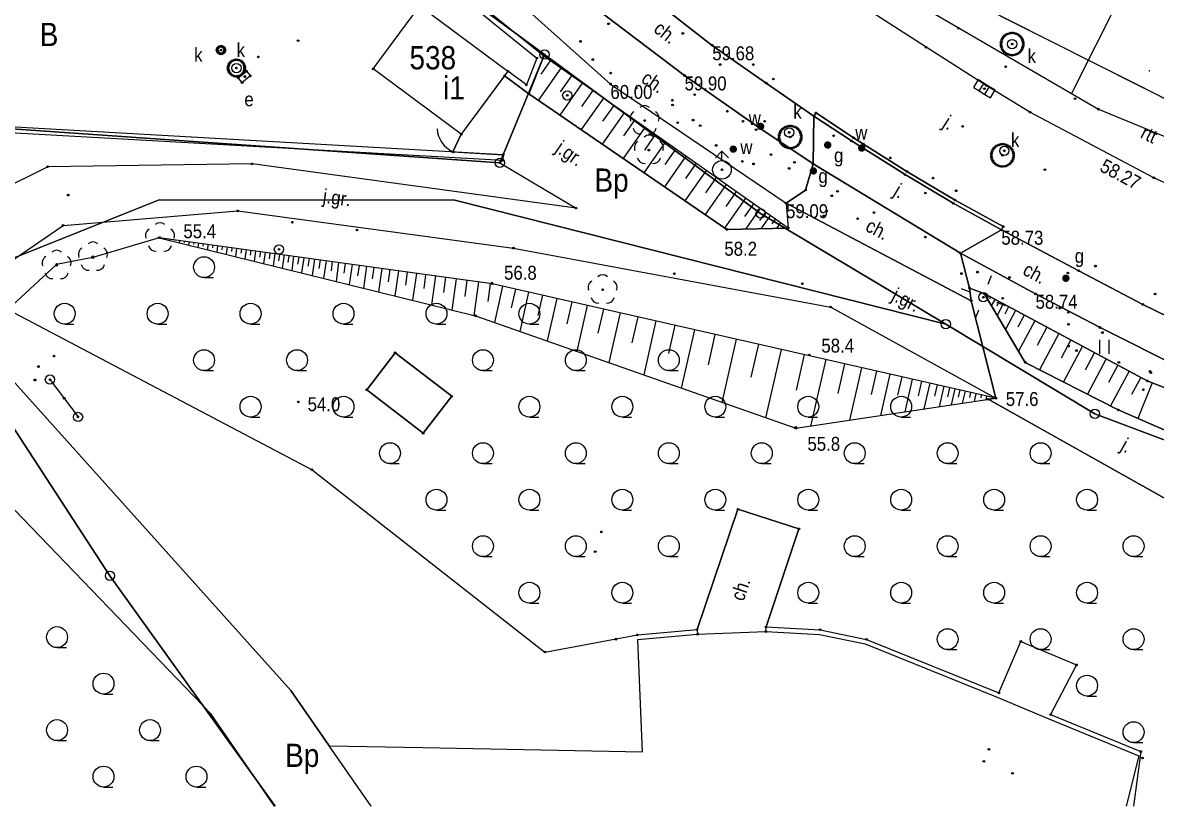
# Model space of a CAD drawing. Extents: x 6545332 to 6545538, y 5876272 to 5876530.
# Drawn here: x 6545413.5 to 6545474.5, y 5876271.6 to 5876313.8 of the extents above; entities that cross this region are included whole.
import ezdxf
from ezdxf.enums import TextEntityAlignment as Align

# ---------------------------------------------------------------- set-up
doc = ezdxf.new("R2010")
doc.units = 0
doc.header["$MEASUREMENT"] = 0
doc.layers.add('1', color=8, linetype='CONTINUOUS')
doc.styles.get("Standard").update_dxf_attribs({"font": 'txt', "width": 0.75})

msp = doc.modelspace()

# ---------------------------------------------------------------- hatches: boundary and pattern name
at = {"layer": '1', "linetype": 'Continuous'}
h = msp.add_hatch(color=256, dxfattribs=at)
edge = h.paths.add_edge_path()
edge.add_arc((6545450.59, 5876312.55), 0.045, 0, 360)
h = msp.add_hatch(color=256, dxfattribs=at)
edge = h.paths.add_edge_path()
edge.add_arc((6545450.59, 5876312.55), 0.045, 0, 360)
h = msp.add_hatch(color=256, dxfattribs=at)
edge = h.paths.add_edge_path()
edge.add_arc((6545449.1, 5876310.93), 0.045, 0, 360)
h = msp.add_hatch(color=256, dxfattribs=at)
edge = h.paths.add_edge_path()
edge.add_arc((6545449.1, 5876310.93), 0.045, 0, 360)
h = msp.add_hatch(color=256, dxfattribs=at)
edge = h.paths.add_edge_path()
edge.add_arc((6545474.1, 5876311.18), 0.045, 0, 360)
h = msp.add_hatch(color=256, dxfattribs=at)
edge = h.paths.add_edge_path()
edge.add_arc((6545445.11, 5876310.47), 0.045, 0, 360)
h = msp.add_hatch(color=256, dxfattribs=at)
edge = h.paths.add_edge_path()
edge.add_arc((6545445.11, 5876310.47), 0.045, 0, 360)
h = msp.add_hatch(color=256, dxfattribs=at)
edge = h.paths.add_edge_path()
edge.add_arc((6545446.95, 5876308.51), 0.05, 0, 360)
h = msp.add_hatch(color=256, dxfattribs=at)
edge = h.paths.add_edge_path()
edge.add_arc((6545453.19, 5876308.19), 0.2, 323.985, 683.985)
h = msp.add_hatch(color=256, dxfattribs=at)
edge = h.paths.add_edge_path()
edge.add_arc((6545451.72, 5876306.97), 0.2, 323.922, 683.922)
h = msp.add_hatch(color=256, dxfattribs=at)
edge = h.paths.add_edge_path()
edge.add_arc((6545456.8, 5876307.19), 0.2, 327.147, 687.147)
h = msp.add_hatch(color=256, dxfattribs=at)
edge = h.paths.add_edge_path()
edge.add_arc((6545458.63, 5876307.03), 0.2, 330.167, 690.167)
h = msp.add_hatch(color=256, dxfattribs=at)
edge = h.paths.add_edge_path()
edge.add_arc((6545447.18, 5876306.92), 0.05, 0, 360)
h = msp.add_hatch(color=256, dxfattribs=at)
edge = h.paths.add_edge_path()
edge.add_arc((6545456.03, 5876305.8), 0.2, 325.961, 685.961)
h = msp.add_hatch(color=256, dxfattribs=at)
edge = h.paths.add_edge_path()
edge.add_arc((6545474.34, 5876305.43), 0.045, 0, 360)
h = msp.add_hatch(color=256, dxfattribs=at)
edge = h.paths.add_edge_path()
edge.add_arc((6545454.56, 5876304.06), 0.045, 0, 360)
h = msp.add_hatch(color=256, dxfattribs=at)
edge = h.paths.add_edge_path()
edge.add_arc((6545454.56, 5876304.06), 0.045, 0, 360)
h = msp.add_hatch(color=256, dxfattribs=at)
edge = h.paths.add_edge_path()
edge.add_arc((6545420.83, 5876302.21), 0.045, 0, 360)
h = msp.add_hatch(color=256, dxfattribs=at)
edge = h.paths.add_edge_path()
edge.add_arc((6545420.88, 5876302.21), 0.05, 0, 360)
h = msp.add_hatch(color=256, dxfattribs=at)
edge = h.paths.add_edge_path()
edge.add_arc((6545451.37, 5876302.65), 0.045, 0, 360)
h = msp.add_hatch(color=256, dxfattribs=at)
edge = h.paths.add_edge_path()
edge.add_arc((6545466.14, 5876302.63), 0.045, 0, 360)
h = msp.add_hatch(color=256, dxfattribs=at)
edge = h.paths.add_edge_path()
edge.add_arc((6545466.14, 5876302.63), 0.045, 0, 360)
h = msp.add_hatch(color=256, dxfattribs=at)
edge = h.paths.add_edge_path()
edge.add_arc((6545417.27, 5876301.18), 0.05, 0, 360)
h = msp.add_hatch(color=256, dxfattribs=at)
edge = h.paths.add_edge_path()
edge.add_arc((6545415.32, 5876300.73), 0.05, 0, 360)
h = msp.add_hatch(color=256, dxfattribs=at)
edge = h.paths.add_edge_path()
edge.add_arc((6545438.74, 5876299.77), 0.045, 0, 360)
h = msp.add_hatch(color=256, dxfattribs=at)
edge = h.paths.add_edge_path()
edge.add_arc((6545469.61, 5876300.03), 0.2, 334.326, 694.326)
h = msp.add_hatch(color=256, dxfattribs=at)
edge = h.paths.add_edge_path()
edge.add_arc((6545444.69, 5876299.41), 0.05, 0, 360)
h = msp.add_hatch(color=256, dxfattribs=at)
edge = h.paths.add_edge_path()
edge.add_arc((6545467.98, 5876299.19), 0.045, 0, 360)
h = msp.add_hatch(color=256, dxfattribs=at)
edge = h.paths.add_edge_path()
edge.add_arc((6545467.98, 5876299.19), 0.045, 0, 360)
h = msp.add_hatch(color=256, dxfattribs=at)
edge = h.paths.add_edge_path()
edge.add_arc((6545455.81, 5876295.9), 0.045, 0, 360)
h = msp.add_hatch(color=256, dxfattribs=at)
edge = h.paths.add_edge_path()
edge.add_arc((6545465.84, 5876293.58), 0.045, 0, 360)
h = msp.add_hatch(color=256, dxfattribs=at)
edge = h.paths.add_edge_path()
edge.add_arc((6545428.32, 5876293.38), 0.045, 0, 360)
h = msp.add_hatch(color=256, dxfattribs=at)
edge = h.paths.add_edge_path()
edge.add_arc((6545455.08, 5876292.01), 0.045, 0, 360)

# ---------------------------------------------------------------- linework, layer by layer
at = {"layer": '1'}
for p, q in [((6545442.1, 5876326.25), (6545487.04, 5876303.58)), ((6545487.04, 5876303.58), (6545442.1, 5876326.25)), ((6545442.1, 5876326.25), (6545487.04, 5876303.58)), ((6545429.7, 5876321.13), (6545441.16, 5876311.87)), ((6545441.52, 5876311.97), (6545429.92, 5876321.34)), ((6545441.57, 5876312.06), (6545431.37, 5876319.56)), ((6545431.37, 5876319.56), (6545441.57, 5876312.06)), ((6545441.57, 5876312.06), (6545431.37, 5876319.56)), ((6545450.59, 5876312.55), (6545441.36, 5876319.74)), ((6545441.36, 5876319.74), (6545450.59, 5876312.55)), ((6545450.59, 5876312.55), (6545441.36, 5876319.74)), ((6545474.4, 5876318.87), (6545469.91, 5876309.96)), ((6545436.09, 5876318.53), (6545445.11, 5876310.47)), ((6545462.09, 5876312.45), (6545457, 5876315.74)), ((6545462.09, 5876312.45), (6545457, 5876315.74)), ((6545459.85, 5876315.83), (6545471.36, 5876309.12)), ((6545432.35, 5876311.28), (6545434.86, 5876314.67)), ((6545434.86, 5876314.67), (6545439.6, 5876311.16)), ((6545449.1, 5876310.93), (6545444, 5876314.78)), ((6545444, 5876314.78), (6545449.1, 5876310.93)), ((6545453.49, 5876310.52), (6545450.59, 5876312.55)), ((6545450.59, 5876312.55), (6545453.49, 5876310.52)), ((6545453.49, 5876310.52), (6545450.59, 5876312.55)), ((6545441.57, 5876312.06), (6545439.16, 5876306.24)), ((6545439.16, 5876306.24), (6545441.57, 5876312.06)), ((6545441.57, 5876312.06), (6545439.16, 5876306.24)), ((6545440.72, 5876309.94), (6545441.52, 5876311.97)), ((6545441.52, 5876311.97), (6545440.72, 5876309.94)), ((6545454.67, 5876302.73), (6545441.52, 5876311.97)), ((6545453.19, 5876303.51), (6545441.57, 5876312.06)), ((6545441.57, 5876312.06), (6545453.19, 5876303.51)), ((6545453.19, 5876303.51), (6545441.57, 5876312.06)), ((6545465.33, 5876310.39), (6545462.09, 5876312.45)), ((6545465.33, 5876310.39), (6545462.09, 5876312.45)), ((6545441.16, 5876311.87), (6545440.59, 5876310.42)), ((6545442.45, 5876311.32), (6545441.23, 5876309.59)), ((6545441.87, 5876311.72), (6545441.36, 5876311)), ((6545425.09, 5876310.8), (6545425.53, 5876311.16)), ((6545425.3, 5876310.55), (6545425.09, 5876310.8)), ((6545425.74, 5876310.91), (6545425.3, 5876310.55)), ((6545425.53, 5876311.16), (6545425.74, 5876310.91)), ((6545437.09, 5876307.77), (6545432.35, 5876311.28)), ((6545439.6, 5876311.16), (6545437.09, 5876307.77)), ((6545439.42, 5876310.92), (6545437.09, 5876307.77)), ((6545439.6, 5876311.16), (6545439.42, 5876310.92)), ((6545439.42, 5876310.92), (6545440.72, 5876309.94)), ((6545440.72, 5876309.94), (6545439.42, 5876310.92)), ((6545440.59, 5876310.42), (6545439.6, 5876311.16)), ((6545443.02, 5876310.92), (6545442.41, 5876310.06)), ((6545453.09, 5876308.13), (6545449.1, 5876310.93)), ((6545449.1, 5876310.93), (6545453.09, 5876308.13)), ((6545443.59, 5876310.52), (6545442.39, 5876308.8)), ((6545444.16, 5876310.12), (6545443.56, 5876309.26)), ((6545445.11, 5876310.47), (6545454.56, 5876304.06)), ((6545456.06, 5876308.75), (6545453.49, 5876310.52)), ((6545453.49, 5876310.52), (6545456.06, 5876308.75)), ((6545456.06, 5876308.75), (6545453.49, 5876310.52)), ((6545467.68, 5876308.96), (6545465.33, 5876310.39)), ((6545467.68, 5876308.96), (6545465.33, 5876310.39)), ((6545451.37, 5876302.65), (6545440.72, 5876309.94)), ((6545440.72, 5876309.94), (6545451.37, 5876302.65)), ((6545444.73, 5876309.72), (6545443.53, 5876308.02)), ((6545445.85, 5876308.93), (6545444.67, 5876307.24)), ((6545445.29, 5876309.32), (6545444.69, 5876308.47)), ((6545456.17, 5876308.92), (6545456.06, 5876308.75)), ((6545456.06, 5876308.75), (6545456.17, 5876308.92)), ((6545458.19, 5876307.58), (6545456.17, 5876308.92)), ((6545456.17, 5876308.92), (6545458.19, 5876307.58)), ((6545474.34, 5876305.43), (6545467.68, 5876308.96)), ((6545474.34, 5876305.43), (6545467.68, 5876308.96)), ((6545471.36, 5876309.12), (6545485.76, 5876303.21)), ((6545439.16, 5876306.24), (6545402.34, 5876308.79)), ((6545402.34, 5876308.79), (6545439.16, 5876306.24)), ((6545402.34, 5876308.79), (6545439.16, 5876306.24)), ((6545402.55, 5876308.45), (6545439.32, 5876306.37)), ((6545439.34, 5876306.67), (6545402.57, 5876308.75)), ((6545446.41, 5876308.53), (6545445.82, 5876307.69)), ((6545456.06, 5876308.75), (6545456.02, 5876306.18)), ((6545456.02, 5876306.18), (6545456.06, 5876308.75)), ((6545458.08, 5876307.41), (6545456.06, 5876308.75)), ((6545458.08, 5876307.41), (6545456.06, 5876308.75)), ((6545456.06, 5876308.75), (6545458.08, 5876307.41)), ((6545437.09, 5876307.77), (6545436.64, 5876306.82)), ((6545436.64, 5876306.82), (6545437.09, 5876307.77)), ((6545446.97, 5876308.14), (6545445.79, 5876306.47)), ((6545447.52, 5876307.75), (6545446.94, 5876306.92)), ((6545456.02, 5876306.18), (6545453.09, 5876308.13)), ((6545453.09, 5876308.13), (6545456.02, 5876306.18)), ((6545448.08, 5876307.36), (6545446.91, 5876305.7)), ((6545460.96, 5876305.6), (6545458.08, 5876307.41)), ((6545460.96, 5876305.6), (6545458.08, 5876307.41)), ((6545458.08, 5876307.41), (6545460.96, 5876305.6)), ((6545461.06, 5876305.77), (6545458.19, 5876307.58)), ((6545458.19, 5876307.58), (6545461.06, 5876305.77)), ((6545436.64, 5876306.82), (6545439.34, 5876306.67)), ((6545439.34, 5876306.67), (6545439.32, 5876306.37)), ((6545439.32, 5876306.37), (6545439.34, 5876306.67)), ((6545449.17, 5876306.59), (6545448.02, 5876304.95)), ((6545448.63, 5876306.98), (6545448.04, 5876306.15)), ((6545414.84, 5876306.02), (6545407.04, 5876302.13)), ((6545425.83, 5876306.18), (6545414.84, 5876306.02)), ((6545443.26, 5876303.8), (6545425.83, 5876306.18)), ((6545439.32, 5876306.37), (6545439.16, 5876306.24)), ((6545439.16, 5876306.24), (6545443.26, 5876303.8)), ((6545450.26, 5876305.83), (6545449.12, 5876304.19)), ((6545449.72, 5876306.21), (6545449.14, 5876305.39)), ((6545455.61, 5876304.77), (6545456.02, 5876306.18)), ((6545456.02, 5876306.18), (6545455.61, 5876304.77)), ((6545456.02, 5876306.18), (6545463.94, 5876301.38)), ((6545463.94, 5876301.38), (6545456.02, 5876306.18)), ((6545450.8, 5876305.45), (6545450.23, 5876304.63)), ((6545463.55, 5876304.06), (6545460.96, 5876305.6)), ((6545463.55, 5876304.06), (6545460.96, 5876305.6)), ((6545460.96, 5876305.6), (6545463.55, 5876304.06)), ((6545463.65, 5876304.23), (6545461.06, 5876305.77)), ((6545461.06, 5876305.77), (6545463.65, 5876304.23)), ((6545479.13, 5876303.22), (6545474.34, 5876305.43)), ((6545479.13, 5876303.22), (6545474.34, 5876305.43)), ((6545451.34, 5876305.07), (6545450.2, 5876303.45)), ((6545451.87, 5876304.7), (6545451.31, 5876303.89)), ((6545454.56, 5876304.06), (6545455.61, 5876304.77)), ((6545455.61, 5876304.77), (6545454.56, 5876304.06)), ((6545420.84, 5876304.25), (6545408.62, 5876299.36)), ((6545408.62, 5876299.36), (6545420.84, 5876304.25)), ((6545420.84, 5876304.25), (6545408.62, 5876299.36)), ((6545436.74, 5876304.22), (6545420.84, 5876304.25)), ((6545420.84, 5876304.25), (6545436.74, 5876304.22)), ((6545436.74, 5876304.22), (6545420.84, 5876304.25)), ((6545463.15, 5876297.56), (6545436.74, 5876304.22)), ((6545436.74, 5876304.22), (6545463.15, 5876297.56)), ((6545463.15, 5876297.56), (6545436.74, 5876304.22)), ((6545452.38, 5876304.34), (6545451.25, 5876302.73)), ((6545452.81, 5876304.03), (6545452.33, 5876303.35)), ((6545464.52, 5876298.82), (6545454.56, 5876304.06)), ((6545454.56, 5876304.06), (6545454.67, 5876302.73)), ((6545454.56, 5876304.06), (6545464.52, 5876298.82)), ((6545466.14, 5876302.63), (6545463.55, 5876304.06)), ((6545466.14, 5876302.63), (6545463.55, 5876304.06)), ((6545463.55, 5876304.06), (6545466.14, 5876302.63)), ((6545466.24, 5876302.81), (6545463.65, 5876304.23)), ((6545463.65, 5876304.23), (6545466.24, 5876302.81)), ((6545415.67, 5876302.87), (6545425.07, 5876303.65)), ((6545425.07, 5876303.65), (6545439.9, 5876301.65)), ((6545453.16, 5876303.79), (6545452.38, 5876302.67)), ((6545453.45, 5876303.59), (6545453.13, 5876303.14)), ((6545463.15, 5876297.56), (6545453.19, 5876303.51)), ((6545453.19, 5876303.51), (6545463.15, 5876297.56)), ((6545463.15, 5876297.56), (6545453.19, 5876303.51)), ((6545453.7, 5876303.41), (6545453.2, 5876302.69)), ((6545409.37, 5876298.57), (6545415.67, 5876302.87)), ((6545453.98, 5876303.21), (6545453.8, 5876302.96)), ((6545454.26, 5876303.02), (6545454.05, 5876302.71)), ((6545466.14, 5876302.63), (6545466.24, 5876302.81)), ((6545466.24, 5876302.81), (6545466.14, 5876302.63)), ((6545420.83, 5876302.21), (6545417.27, 5876301.14)), ((6545438.74, 5876299.73), (6545420.83, 5876302.21)), ((6545420.83, 5876302.21), (6545437.85, 5876298.01)), ((6545438.74, 5876299.73), (6545420.83, 5876302.21)), ((6545420.91, 5876302.2), (6545420.91, 5876302.19)), ((6545421.16, 5876302.16), (6545421.16, 5876302.15)), ((6545454.67, 5876302.73), (6545451.37, 5876302.65)), ((6545451.37, 5876302.65), (6545454.67, 5876302.73)), ((6545466.14, 5876302.63), (6545463.94, 5876301.38)), ((6545463.94, 5876301.38), (6545466.14, 5876302.63)), ((6545470.3, 5876300.43), (6545466.14, 5876302.63)), ((6545470.3, 5876300.43), (6545466.14, 5876302.63)), ((6545466.14, 5876302.63), (6545470.3, 5876300.43)), ((6545421.42, 5876302.13), (6545421.41, 5876302.07)), ((6545421.67, 5876302.09), (6545421.67, 5876302.05)), ((6545421.93, 5876302.06), (6545421.91, 5876301.94)), ((6545422.19, 5876302.02), (6545422.18, 5876301.95)), ((6545422.44, 5876301.99), (6545422.42, 5876301.82)), ((6545422.7, 5876301.95), (6545422.68, 5876301.85)), ((6545422.95, 5876301.92), (6545422.92, 5876301.69)), ((6545423.21, 5876301.88), (6545423.19, 5876301.76)), ((6545423.46, 5876301.85), (6545423.43, 5876301.57)), ((6545423.72, 5876301.81), (6545423.7, 5876301.66)), ((6545423.98, 5876301.77), (6545423.93, 5876301.44)), ((6545424.23, 5876301.74), (6545424.21, 5876301.56)), ((6545424.49, 5876301.7), (6545424.44, 5876301.32)), ((6545424.74, 5876301.67), (6545424.72, 5876301.46)), ((6545425, 5876301.63), (6545424.94, 5876301.2)), ((6545425.26, 5876301.6), (6545425.22, 5876301.37)), ((6545425.51, 5876301.56), (6545425.44, 5876301.07)), ((6545425.77, 5876301.53), (6545425.73, 5876301.27)), ((6545439.9, 5876301.65), (6545456.96, 5876298.48)), ((6545417.27, 5876301.14), (6545415.32, 5876300.77)), ((6545426.02, 5876301.49), (6545425.95, 5876300.95)), ((6545426.28, 5876301.46), (6545426.24, 5876301.17)), ((6545426.54, 5876301.42), (6545426.45, 5876300.82)), ((6545426.79, 5876301.38), (6545426.75, 5876301.07)), ((6545427.05, 5876301.35), (6545426.96, 5876300.7)), ((6545427.3, 5876301.31), (6545427.26, 5876300.97)), ((6545427.56, 5876301.28), (6545427.46, 5876300.57)), ((6545427.81, 5876301.24), (6545427.76, 5876300.88)), ((6545428.07, 5876301.21), (6545427.97, 5876300.45)), ((6545428.34, 5876301.17), (6545428.28, 5876300.78)), ((6545428.61, 5876301.13), (6545428.5, 5876300.32)), ((6545428.9, 5876301.09), (6545428.84, 5876300.67)), ((6545429.19, 5876301.05), (6545429.07, 5876300.18)), ((6545429.5, 5876301.01), (6545429.43, 5876300.56)), ((6545429.82, 5876300.97), (6545429.68, 5876300.02)), ((6545430.14, 5876300.92), (6545430.08, 5876300.43)), ((6545463.94, 5876301.38), (6545467.98, 5876299.19)), ((6545467.98, 5876299.19), (6545463.94, 5876301.38)), ((6545463.94, 5876301.38), (6545464.43, 5876299.5)), ((6545464.43, 5876299.5), (6545463.94, 5876301.38)), ((6545415.32, 5876300.77), (6545412.69, 5876298.35)), ((6545430.49, 5876300.87), (6545430.35, 5876299.86)), ((6545430.84, 5876300.82), (6545430.77, 5876300.3)), ((6545431.21, 5876300.77), (6545431.06, 5876299.69)), ((6545431.59, 5876300.72), (6545431.51, 5876300.16)), ((6545431.98, 5876300.67), (6545431.82, 5876299.5)), ((6545432.39, 5876300.61), (6545432.3, 5876300)), ((6545432.81, 5876300.55), (6545432.64, 5876299.3)), ((6545433.25, 5876300.49), (6545433.16, 5876299.84)), ((6545433.71, 5876300.43), (6545433.52, 5876299.08)), ((6545434.18, 5876300.36), (6545434.08, 5876299.66)), ((6545473.75, 5876298.62), (6545470.3, 5876300.43)), ((6545473.75, 5876298.62), (6545470.3, 5876300.43)), ((6545470.3, 5876300.43), (6545473.75, 5876298.62)), ((6545434.67, 5876300.29), (6545434.47, 5876298.85)), ((6545435.17, 5876300.22), (6545435.07, 5876299.47)), ((6545435.7, 5876300.15), (6545435.48, 5876298.59)), ((6545436.24, 5876300.08), (6545436.13, 5876299.27)), ((6545436.81, 5876300), (6545436.58, 5876298.32)), ((6545437.39, 5876299.92), (6545437.27, 5876299.05)), ((6545438.01, 5876299.83), (6545437.76, 5876298.03)), ((6545438.65, 5876299.74), (6545438.52, 5876298.78)), ((6545465.84, 5876293.58), (6545438.74, 5876299.73)), ((6545465.84, 5876293.58), (6545438.74, 5876299.73)), ((6545427.91, 5876277.87), (6545408.62, 5876299.36)), ((6545408.62, 5876299.36), (6545427.91, 5876277.87)), ((6545408.62, 5876299.36), (6545427.91, 5876277.87)), ((6545439.31, 5876299.6), (6545438.87, 5876297.65)), ((6545440, 5876299.44), (6545439.77, 5876298.43)), ((6545440.71, 5876299.28), (6545440.23, 5876297.17)), ((6545441.45, 5876299.11), (6545441.2, 5876298.02)), ((6545464.43, 5876299.5), (6545465.21, 5876299.2)), ((6545464.52, 5876298.82), (6545464.43, 5876299.5)), ((6545465.21, 5876299.2), (6545464.43, 5876299.5)), ((6545464.43, 5876299.5), (6545464.52, 5876298.82)), ((6545465.21, 5876299.2), (6545473.99, 5876294.51)), ((6545473.99, 5876294.51), (6545465.21, 5876299.2)), ((6545465.21, 5876299.2), (6545467.43, 5876295.5)), ((6545467.43, 5876295.5), (6545465.21, 5876299.2)), ((6545465.33, 5876299.13), (6545465.29, 5876299.06)), ((6545467.98, 5876299.19), (6545471.45, 5876297.38)), ((6545471.45, 5876297.38), (6545467.98, 5876299.19)), ((6545442.22, 5876298.94), (6545441.71, 5876296.66)), ((6545443.03, 5876298.76), (6545442.76, 5876297.57)), ((6545443.86, 5876298.57), (6545443.3, 5876296.1)), ((6545456.96, 5876298.48), (6545465.84, 5876293.58)), ((6545465.84, 5876293.58), (6545464.52, 5876298.82)), ((6545464.52, 5876298.82), (6545465.84, 5876293.58)), ((6545465.56, 5876299.01), (6545465.5, 5876298.91)), ((6545465.79, 5876298.89), (6545465.6, 5876298.55)), ((6545466.01, 5876298.77), (6545465.89, 5876298.53)), ((6545466.24, 5876298.65), (6545465.91, 5876298.03)), ((6545466.53, 5876298.49), (6545466.32, 5876298.1)), ((6545477.29, 5876296.87), (6545473.75, 5876298.62)), ((6545477.29, 5876296.87), (6545473.75, 5876298.62)), ((6545473.75, 5876298.62), (6545477.29, 5876296.87)), ((6545412.69, 5876298.35), (6545429.06, 5876289.73)), ((6545437.85, 5876298.01), (6545455.08, 5876291.96)), ((6545444.73, 5876298.37), (6545444.44, 5876297.08)), ((6545445.63, 5876298.17), (6545445.03, 5876295.49)), ((6545446.58, 5876297.95), (6545446.26, 5876296.56)), ((6545466.9, 5876298.3), (6545466.36, 5876297.28)), ((6545467.37, 5876298.05), (6545467.02, 5876297.4)), ((6545447.55, 5876297.73), (6545446.9, 5876294.83)), ((6545448.57, 5876297.5), (6545448.23, 5876295.99)), ((6545449.63, 5876297.26), (6545448.92, 5876294.12)), ((6545471.17, 5876292.74), (6545463.15, 5876297.56)), ((6545463.15, 5876297.56), (6545471.17, 5876292.74)), ((6545471.17, 5876292.74), (6545463.15, 5876297.56)), ((6545471.17, 5876292.74), (6545463.15, 5876297.56)), ((6545467.94, 5876297.74), (6545467.06, 5876296.11)), ((6545468.59, 5876297.4), (6545468.07, 5876296.42)), ((6545471.45, 5876297.38), (6545476.47, 5876294.85)), ((6545476.47, 5876294.85), (6545471.45, 5876297.38)), ((6545450.73, 5876297.01), (6545450.36, 5876295.38)), ((6545451.88, 5876296.75), (6545451.11, 5876293.35)), ((6545469.23, 5876297.05), (6545468.2, 5876295.11)), ((6545469.88, 5876296.71), (6545469.36, 5876295.74)), ((6545453.07, 5876296.48), (6545452.67, 5876294.71)), ((6545454.3, 5876296.2), (6545453.46, 5876292.53)), ((6545470.51, 5876296.37), (6545469.49, 5876294.45)), ((6545432, 5876294.03), (6545433.53, 5876296.02)), ((6545433.53, 5876296.02), (6545432, 5876294.03)), ((6545433.53, 5876296.02), (6545436.57, 5876293.68)), ((6545436.57, 5876293.68), (6545433.53, 5876296.02)), ((6545455.54, 5876295.92), (6545455.11, 5876294.01)), ((6545456.69, 5876295.66), (6545455.88, 5876292.08)), ((6545457.71, 5876295.43), (6545457.35, 5876293.84)), ((6545467.43, 5876295.5), (6545472.43, 5876292.95)), ((6545472.43, 5876292.95), (6545467.43, 5876295.5)), ((6545471.15, 5876296.03), (6545470.64, 5876295.08)), ((6545471.78, 5876295.69), (6545470.77, 5876293.8)), ((6545458.62, 5876295.22), (6545457.98, 5876292.4)), ((6545459.42, 5876295.04), (6545459.14, 5876293.78)), ((6545460.14, 5876294.87), (6545459.63, 5876292.65)), ((6545472.4, 5876295.36), (6545471.9, 5876294.42)), ((6545473.02, 5876295.03), (6545472.02, 5876293.16)), ((6545414.96, 5876294.58), (6545416.47, 5876292.57)), ((6545460.78, 5876294.73), (6545460.55, 5876293.74)), ((6545461.34, 5876294.6), (6545460.94, 5876292.84)), ((6545461.84, 5876294.49), (6545461.67, 5876293.71)), ((6545462.29, 5876294.39), (6545461.97, 5876293)), ((6545462.68, 5876294.3), (6545462.55, 5876293.68)), ((6545463.04, 5876294.22), (6545462.79, 5876293.12)), ((6545473.64, 5876294.7), (6545473.14, 5876293.78)), ((6545474.26, 5876294.4), (6545473.49, 5876292.49)), ((6545473.99, 5876294.51), (6545484.92, 5876290.13)), ((6545484.92, 5876290.13), (6545473.99, 5876294.51)), ((6545411.9, 5876293.66), (6545418.19, 5876284.03)), ((6545418.19, 5876284.03), (6545411.9, 5876293.66)), ((6545418.19, 5876284.03), (6545411.9, 5876293.66)), ((6545411.9, 5876293.66), (6545418.19, 5876284.03)), ((6545435.04, 5876291.69), (6545432, 5876294.03)), ((6545432, 5876294.03), (6545435.04, 5876291.69)), ((6545436.57, 5876293.68), (6545435.04, 5876291.69)), ((6545435.04, 5876291.69), (6545436.57, 5876293.68)), ((6545463.35, 5876294.14), (6545463.24, 5876293.66)), ((6545463.63, 5876294.08), (6545463.44, 5876293.22)), ((6545463.9, 5876294.02), (6545463.81, 5876293.64)), ((6545464.19, 5876293.96), (6545464.04, 5876293.31)), ((6545464.48, 5876293.89), (6545464.42, 5876293.62)), ((6545464.77, 5876293.82), (6545464.67, 5876293.4)), ((6545465.06, 5876293.76), (6545465.03, 5876293.6)), ((6545465.35, 5876293.69), (6545465.31, 5876293.5)), ((6545455.08, 5876291.96), (6545465.84, 5876293.58)), ((6545465.43, 5876293.52), (6545465.84, 5876293.58)), ((6545465.84, 5876293.58), (6545465.43, 5876293.52)), ((6545475.62, 5876287.81), (6545465.43, 5876293.52)), ((6545465.43, 5876293.52), (6545475.62, 5876287.81)), ((6545423.64, 5876276.59), (6545408.18, 5876292.63)), ((6545497.11, 5876283.02), (6545471.17, 5876292.74)), ((6545471.17, 5876292.74), (6545497.11, 5876283.02)), ((6545497.11, 5876283.02), (6545471.17, 5876292.74)), ((6545497.11, 5876283.02), (6545471.17, 5876292.74)), ((6545472.43, 5876292.95), (6545481.81, 5876288.85)), ((6545481.81, 5876288.85), (6545472.43, 5876292.95)), ((6545429.06, 5876289.73), (6545441.59, 5876279.93)), ((6545449.77, 5876281.14), (6545451.97, 5876287.61)), ((6545451.97, 5876287.61), (6545449.77, 5876281.14)), ((6545451.97, 5876287.61), (6545455.25, 5876286.55)), ((6545455.25, 5876286.55), (6545451.97, 5876287.61)), ((6545455.25, 5876286.55), (6545453.48, 5876281.28)), ((6545453.48, 5876281.28), (6545455.25, 5876286.55)), ((6545418.19, 5876284.03), (6545427.07, 5876271.634)), ((6545427.07, 5876271.634), (6545418.19, 5876284.03)), ((6545427.07, 5876271.634), (6545418.19, 5876284.03)), ((6545418.19, 5876284.03), (6545427.07, 5876271.634)), ((6545441.59, 5876279.93), (6545446.56, 5876280.85)), ((6545446.56, 5876280.85), (6545449.77, 5876281.14)), ((6545446.58, 5876280.6), (6545449.79, 5876280.89)), ((6545446.58, 5876280.6), (6545449.79, 5876280.89)), ((6545449.77, 5876281.14), (6545449.79, 5876280.89)), ((6545449.79, 5876280.89), (6545453.47, 5876281.03)), ((6545449.79, 5876280.89), (6545453.47, 5876281.03)), ((6545449.79, 5876280.89), (6545453.47, 5876281.03)), ((6545453.47, 5876281.03), (6545453.48, 5876281.28)), ((6545453.47, 5876281.03), (6545456.36, 5876280.88)), ((6545453.47, 5876281.03), (6545456.36, 5876280.88)), ((6545453.48, 5876281.28), (6545456.39, 5876281.13)), ((6545456.36, 5876280.88), (6545458.82, 5876280.37)), ((6545456.36, 5876280.88), (6545458.82, 5876280.37)), ((6545456.39, 5876281.13), (6545458.89, 5876280.61)), ((6545446.83, 5876274.56), (6545446.58, 5876280.6)), ((6545446.83, 5876274.56), (6545446.58, 5876280.6)), ((6545458.82, 5876280.37), (6545465.92, 5876277.5)), ((6545458.82, 5876280.37), (6545465.92, 5876277.5)), ((6545458.89, 5876280.61), (6545466.01, 5876277.73)), ((6545466.01, 5876277.73), (6545467.19, 5876280.5)), ((6545467.19, 5876280.5), (6545470.18, 5876279.24)), ((6545470.18, 5876279.24), (6545468.79, 5876276.57)), ((6545429.98, 5876274.89), (6545427.91, 5876277.87)), ((6545427.91, 5876277.87), (6545429.98, 5876274.89)), ((6545427.91, 5876277.87), (6545429.98, 5876274.89)), ((6545465.92, 5876277.5), (6545468.69, 5876276.34)), ((6545465.92, 5876277.5), (6545468.69, 5876276.34)), ((6545427.035, 5876271.634), (6545423.64, 5876276.59)), ((6545468.79, 5876276.57), (6545473.64, 5876274.58)), ((6545468.69, 5876276.34), (6545473.54, 5876274.35)), ((6545468.69, 5876276.34), (6545473.54, 5876274.35)), ((6545432.235, 5876271.634), (6545429.98, 5876274.89)), ((6545429.98, 5876274.89), (6545435.02, 5876274.79)), ((6545429.98, 5876274.89), (6545435.02, 5876274.79)), ((6545435.02, 5876274.79), (6545446.83, 5876274.56)), ((6545435.02, 5876274.79), (6545446.83, 5876274.56)), ((6545473.54, 5876274.35), (6545472.849, 5876271.634)), ((6545473.54, 5876274.35), (6545472.849, 5876271.634)), ((6545473.64, 5876274.58), (6545473.243, 5876271.634))]:
    msp.add_line(p, q, dxfattribs=at)
at = {"layer": '1', "linetype": 'Continuous'}
for p, q in [((6545464.652, 5876310.28), (6545464.912, 5876310.707)), ((6545464.912, 5876310.707), (6545465.211, 5876310.525)), ((6545464.652, 5876310.28), (6545464.95, 5876310.098)), ((6545464.95, 5876310.098), (6545465.211, 5876310.525)), ((6545464.95, 5876310.098), (6545465.249, 5876309.915)), ((6545465.211, 5876310.525), (6545465.51, 5876310.342)), ((6545465.249, 5876309.915), (6545465.51, 5876310.342)), ((6545465.51, 5876310.342), (6545465.808, 5876310.16)), ((6545465.548, 5876309.733), (6545465.808, 5876310.16)), ((6545465.249, 5876309.915), (6545465.548, 5876309.733)), ((6545451.11, 5876306.86), (6545450.757, 5876306.507)), ((6545451.11, 5876306.36), (6545451.11, 5876306.86)), ((6545451.11, 5876306.86), (6545451.464, 5876306.507)), ((6545423.252, 5876300.06), (6545423.752, 5876300.06)), ((6545465.437, 5876299.712), (6545465.615, 5876300.178)), ((6545464.469, 5876299.278), (6545464.003, 5876299.456)), ((6545465.871, 5876298.743), (6545466.338, 5876298.566)), ((6545464.903, 5876298.31), (6545464.725, 5876297.843)), ((6545415.752, 5876297.56), (6545416.252, 5876297.56)), ((6545420.752, 5876297.56), (6545421.252, 5876297.56)), ((6545425.752, 5876297.56), (6545426.252, 5876297.56)), ((6545430.752, 5876297.56), (6545431.252, 5876297.56)), ((6545435.752, 5876297.56), (6545436.252, 5876297.56)), ((6545440.752, 5876297.56), (6545441.252, 5876297.56)), ((6545471.44, 5876295.97), (6545471.44, 5876296.72)), ((6545471.94, 5876295.97), (6545471.94, 5876296.72)), ((6545423.252, 5876295.06), (6545423.752, 5876295.06)), ((6545428.252, 5876295.06), (6545428.752, 5876295.06)), ((6545438.252, 5876295.06), (6545438.752, 5876295.06)), ((6545443.252, 5876295.06), (6545443.752, 5876295.06)), ((6545448.252, 5876295.06), (6545448.752, 5876295.06)), ((6545425.752, 5876292.56), (6545426.252, 5876292.56)), ((6545430.752, 5876292.56), (6545431.252, 5876292.56)), ((6545440.752, 5876292.56), (6545441.252, 5876292.56)), ((6545445.752, 5876292.56), (6545446.252, 5876292.56)), ((6545450.752, 5876292.56), (6545451.252, 5876292.56)), ((6545455.752, 5876292.56), (6545456.252, 5876292.56)), ((6545460.752, 5876292.56), (6545461.252, 5876292.56)), ((6545433.252, 5876290.06), (6545433.752, 5876290.06)), ((6545438.252, 5876290.06), (6545438.752, 5876290.06)), ((6545443.252, 5876290.06), (6545443.752, 5876290.06)), ((6545448.252, 5876290.06), (6545448.752, 5876290.06)), ((6545453.252, 5876290.06), (6545453.752, 5876290.06)), ((6545458.252, 5876290.06), (6545458.752, 5876290.06)), ((6545463.252, 5876290.06), (6545463.752, 5876290.06)), ((6545468.252, 5876290.06), (6545468.752, 5876290.06)), ((6545435.752, 5876287.56), (6545436.252, 5876287.56)), ((6545440.752, 5876287.56), (6545441.252, 5876287.56)), ((6545445.752, 5876287.56), (6545446.252, 5876287.56)), ((6545450.752, 5876287.56), (6545451.252, 5876287.56)), ((6545455.752, 5876287.56), (6545456.252, 5876287.56)), ((6545460.752, 5876287.56), (6545461.252, 5876287.56)), ((6545465.752, 5876287.56), (6545466.252, 5876287.56)), ((6545470.752, 5876287.56), (6545471.252, 5876287.56)), ((6545438.252, 5876285.06), (6545438.752, 5876285.06)), ((6545443.252, 5876285.06), (6545443.752, 5876285.06)), ((6545448.252, 5876285.06), (6545448.752, 5876285.06)), ((6545458.252, 5876285.06), (6545458.752, 5876285.06)), ((6545463.252, 5876285.06), (6545463.752, 5876285.06)), ((6545468.252, 5876285.06), (6545468.752, 5876285.06)), ((6545473.252, 5876285.06), (6545473.752, 5876285.06)), ((6545440.752, 5876282.56), (6545441.252, 5876282.56)), ((6545445.752, 5876282.56), (6545446.252, 5876282.56)), ((6545455.752, 5876282.56), (6545456.252, 5876282.56)), ((6545460.752, 5876282.56), (6545461.252, 5876282.56)), ((6545465.752, 5876282.56), (6545466.252, 5876282.56)), ((6545470.752, 5876282.56), (6545471.252, 5876282.56)), ((6545415.342, 5876280.17), (6545415.842, 5876280.17)), ((6545463.252, 5876280.06), (6545463.752, 5876280.06)), ((6545468.252, 5876280.06), (6545468.752, 5876280.06)), ((6545473.252, 5876280.06), (6545473.752, 5876280.06)), ((6545417.842, 5876277.67), (6545418.342, 5876277.67)), ((6545470.752, 5876277.56), (6545471.252, 5876277.56)), ((6545415.342, 5876275.17), (6545415.842, 5876275.17)), ((6545420.342, 5876275.17), (6545420.842, 5876275.17)), ((6545473.252, 5876275.06), (6545473.752, 5876275.06)), ((6545417.842, 5876272.67), (6545418.342, 5876272.67)), ((6545422.842, 5876272.67), (6545423.342, 5876272.67))]:
    msp.add_line(p, q, dxfattribs=at)
at = {"layer": '1'}
for centre in [(6545445.01, 5876313.71), (6545449.01, 5876313.19), (6545463.84, 5876313.47), (6545466.33, 5876313.08), (6545466.42, 5876313.14), (6545466.52, 5876313.18), (6545466.62, 5876313.21), (6545466.72, 5876313.22), (6545466.82, 5876313.21), (6545466.93, 5876313.18), (6545467.02, 5876313.14), (6545467.11, 5876313.08), (6545424.06, 5876312.47), (6545424.09, 5876312.49), (6545424.13, 5876312.5), (6545424.16, 5876312.5), (6545424.2, 5876312.5), (6545424.23, 5876312.49), (6545424.26, 5876312.47), (6545428.31, 5876312.8), (6545428.31, 5876312.8), (6545443.5, 5876312.76), (6545450.59, 5876312.55), (6545450.59, 5876312.55), (6545450.59, 5876312.55), (6545450.59, 5876312.55), (6545450.59, 5876312.55), (6545466.12, 5876312.62), (6545466.13, 5876312.72), (6545466.13, 5876312.52), (6545466.16, 5876312.83), (6545466.2, 5876312.92), (6545466.26, 5876313.01), (6545466.72, 5876312.62), (6545466.72, 5876312.62), (6545467.18, 5876313.01), (6545467.24, 5876312.92), (6545467.28, 5876312.83), (6545467.31, 5876312.72), (6545467.31, 5876312.52), (6545467.32, 5876312.62), (6545423.96, 5876312.34), (6545423.96, 5876312.3), (6545423.96, 5876312.27), (6545423.97, 5876312.37), (6545423.97, 5876312.23), (6545423.99, 5876312.4), (6545423.99, 5876312.2), (6545424.01, 5876312.43), (6545424.01, 5876312.17), (6545424.03, 5876312.45), (6545424.03, 5876312.15), (6545424.06, 5876312.13), (6545424.09, 5876312.11), (6545424.13, 5876312.1), (6545424.16, 5876312.3), (6545424.16, 5876312.3), (6545424.16, 5876312.3), (6545424.16, 5876312.1), (6545424.2, 5876312.1), (6545424.23, 5876312.11), (6545424.26, 5876312.13), (6545424.29, 5876312.45), (6545424.29, 5876312.15), (6545424.31, 5876312.43), (6545424.31, 5876312.17), (6545424.33, 5876312.4), (6545424.33, 5876312.2), (6545424.35, 5876312.37), (6545424.35, 5876312.23), (6545424.36, 5876312.34), (6545424.36, 5876312.3), (6545424.36, 5876312.27), (6545426.17, 5876311.93), (6545426.17, 5876311.93), (6545441.16, 5876311.87), (6545441.52, 5876311.97), (6545441.52, 5876311.97), (6545462.09, 5876312.45), (6545462.09, 5876312.45), (6545466.16, 5876312.42), (6545466.2, 5876312.32), (6545466.26, 5876312.23), (6545466.33, 5876312.16), (6545466.42, 5876312.1), (6545466.52, 5876312.06), (6545466.62, 5876312.03), (6545466.72, 5876312.02), (6545466.82, 5876312.03), (6545466.93, 5876312.06), (6545467.02, 5876312.1), (6545467.11, 5876312.16), (6545467.18, 5876312.23), (6545467.24, 5876312.32), (6545467.28, 5876312.42), (6545424.54, 5876311.33), (6545424.55, 5876311.41), (6545424.55, 5876311.25), (6545424.57, 5876311.48), (6545424.6, 5876311.56), (6545424.65, 5876311.62), (6545424.7, 5876311.68), (6545424.77, 5876311.72), (6545424.84, 5876311.75), (6545424.91, 5876311.77), (6545424.99, 5876311.78), (6545424.99, 5876311.33), (6545424.99, 5876311.33), (6545424.99, 5876311.33), (6545424.99, 5876311.33), (6545424.99, 5876311.33), (6545425.07, 5876311.77), (6545425.14, 5876311.75), (6545425.22, 5876311.72), (6545425.28, 5876311.68), (6545425.34, 5876311.62), (6545425.38, 5876311.56), (6545425.41, 5876311.48), (6545425.43, 5876311.41), (6545425.43, 5876311.25), (6545425.44, 5876311.33), (6545432.35, 5876311.28), (6545444.16, 5876311.79), (6545451.01, 5876311.52), (6545452.8, 5876311.52), (6545466.37, 5876311.4), (6545424.57, 5876311.18), (6545424.6, 5876311.11), (6545424.65, 5876311.04), (6545424.7, 5876310.99), (6545424.77, 5876310.94), (6545424.84, 5876310.91), (6545424.91, 5876310.89), (6545424.99, 5876310.88), (6545425.07, 5876310.89), (6545425.09, 5876310.8), (6545425.14, 5876310.91), (6545425.22, 5876310.94), (6545425.28, 5876310.99), (6545425.34, 5876311.04), (6545425.38, 5876311.11), (6545425.41, 5876311.18), (6545425.44, 5876310.86), (6545425.45, 5876310.88), (6545425.53, 5876311.16), (6545425.74, 5876310.91), (6545439.42, 5876310.92), (6545439.42, 5876310.92), (6545439.6, 5876311.16), (6545439.6, 5876311.16), (6545445.12, 5876311.06), (6545449.1, 5876310.93), (6545449.1, 5876310.93), (6545449.1, 5876310.93), (6545449.1, 5876310.93), (6545453.87, 5876310.74), (6545453.87, 5876310.74), (6545425.3, 5876310.55), (6545440.59, 5876310.42), (6545445.11, 5876310.47), (6545445.11, 5876310.47), (6545445.11, 5876310.47), (6545446.5, 5876310.25), (6545453.49, 5876310.52), (6545453.49, 5876310.52), (6545453.49, 5876310.52), (6545465.23, 5876310.22), (6545465.23, 5876310.22), (6545465.23, 5876310.22), (6545465.33, 5876310.39), (6545465.33, 5876310.39), (6545440.72, 5876309.94), (6545440.72, 5876309.94), (6545440.72, 5876309.94), (6545442.79, 5876309.86), (6545442.79, 5876309.86), (6545442.79, 5876309.86), (6545442.79, 5876309.86), (6545448.44, 5876309.6), (6545449.64, 5876309.9), (6545470.1, 5876309.68), (6545448.45, 5876309.34), (6545451.4, 5876309.01), (6545456.17, 5876308.92), (6545456.17, 5876308.92), (6545467.68, 5876308.96), (6545467.68, 5876308.96), (6545471.36, 5876309.12), (6545446.95, 5876308.51), (6545448.73, 5876308.39), (6545449.56, 5876308.53), (6545449.94, 5876308.23), (6545449.94, 5876308.23), (6545452.24, 5876308.47), (6545453.19, 5876308.19), (6545453.19, 5876308.19), (6545453.19, 5876308.19), (6545453.19, 5876308.19), (6545453.41, 5876308.47), (6545453.41, 5876308.47), (6545454.68, 5876308.21), (6545454.78, 5876308.22), (6545454.88, 5876308.21), (6545456.06, 5876308.75), (6545456.06, 5876308.75), (6545456.06, 5876308.75), (6545456.06, 5876308.75), (6545456.06, 5876308.75), (6545464.06, 5876308.19), (6545437.09, 5876307.77), (6545437.09, 5876307.77), (6545437.09, 5876307.77), (6545452.95, 5876308.02), (6545453.09, 5876308.13), (6545453.09, 5876308.13), (6545454.18, 5876307.62), (6545454.19, 5876307.72), (6545454.22, 5876307.83), (6545454.26, 5876307.92), (6545454.32, 5876308.01), (6545454.39, 5876308.08), (6545454.48, 5876308.14), (6545454.58, 5876308.18), (6545454.73, 5876307.87), (6545454.78, 5876307.62), (6545454.78, 5876307.62), (6545454.99, 5876308.18), (6545455.08, 5876308.14), (6545455.17, 5876308.08), (6545455.24, 5876308.01), (6545455.3, 5876307.92), (6545455.34, 5876307.83), (6545455.37, 5876307.72), (6545455.38, 5876307.62), (6545457.12, 5876307.69), (6545457.12, 5876307.69), (6545458.19, 5876307.58), (6545458.19, 5876307.58), (6545450.8, 5876307.17), (6545451.72, 5876306.97), (6545451.72, 5876306.97), (6545454.19, 5876307.52), (6545454.22, 5876307.42), (6545454.26, 5876307.32), (6545454.32, 5876307.23), (6545454.39, 5876307.16), (6545454.48, 5876307.1), (6545454.58, 5876307.06), (6545454.68, 5876307.03), (6545454.78, 5876307.02), (6545454.88, 5876307.03), (6545454.99, 5876307.06), (6545455.08, 5876307.1), (6545455.17, 5876307.16), (6545455.24, 5876307.23), (6545455.3, 5876307.32), (6545455.34, 5876307.42), (6545455.37, 5876307.52), (6545456.8, 5876307.19), (6545456.8, 5876307.19), (6545458.08, 5876307.41), (6545458.08, 5876307.41), (6545458.08, 5876307.41), (6545458.63, 5876307.03), (6545458.63, 5876307.03), (6545458.71, 5876307.24), (6545458.72, 5876307.23), (6545458.72, 5876307.23), (6545458.72, 5876307.23), (6545465.74, 5876307.02), (6545465.82, 5876307.1), (6545465.9, 5876307.16), (6545466, 5876307.2), (6545466.1, 5876307.23), (6545466.2, 5876307.24), (6545466.31, 5876307.23), (6545466.41, 5876307.2), (6545466.5, 5876307.16), (6545466.59, 5876307.1), (6545466.66, 5876307.02), (6545436.64, 5876306.82), (6545436.64, 5876306.82), (6545439.32, 5876306.37), (6545439.32, 5876306.37), (6545439.34, 5876306.67), (6545439.34, 5876306.67), (6545447.18, 5876306.92), (6545453.75, 5876306.68), (6545460.17, 5876306.5), (6545465.6, 5876306.64), (6545465.61, 5876306.74), (6545465.61, 5876306.53), (6545465.64, 5876306.84), (6545465.64, 5876306.43), (6545465.68, 5876306.94), (6545466.2, 5876306.64), (6545466.2, 5876306.64), (6545466.2, 5876306.64), (6545466.2, 5876306.64), (6545466.3, 5876306.88), (6545466.72, 5876306.94), (6545466.77, 5876306.84), (6545466.77, 5876306.43), (6545466.79, 5876306.74), (6545466.79, 5876306.53), (6545466.8, 5876306.64), (6545414.84, 5876306.02), (6545425.83, 5876306.18), (6545439.16, 5876306.24), (6545451.11, 5876305.86), (6545451.11, 5876305.86), (6545452.21, 5876306.31), (6545452.81, 5876306.18), (6545452.81, 5876306.18), (6545454.73, 5876305.93), (6545455.01, 5876306.26), (6545456.02, 5876306.18), (6545456.02, 5876306.18), (6545456.02, 5876306.18), (6545456.02, 5876306.18), (6545456.03, 5876305.8), (6545456.03, 5876305.8), (6545461.06, 5876305.77), (6545461.06, 5876305.77), (6545465.68, 5876306.34), (6545465.74, 5876306.25), (6545465.82, 5876306.18), (6545465.9, 5876306.12), (6545466, 5876306.07), (6545466.1, 5876306.05), (6545466.2, 5876306.04), (6545466.31, 5876306.05), (6545466.41, 5876306.07), (6545466.5, 5876306.12), (6545466.59, 5876306.18), (6545466.66, 5876306.25), (6545466.72, 5876306.34), (6545468.48, 5876305.87), (6545460.96, 5876305.6), (6545460.96, 5876305.6), (6545460.96, 5876305.6), (6545460.96, 5876305.6), (6545462.46, 5876305.41), (6545474.34, 5876305.43), (6545474.34, 5876305.43), (6545474.34, 5876305.43), (6545455.61, 5876304.77), (6545455.61, 5876304.77), (6545457.33, 5876304.7), (6545462.05, 5876304.61), (6545463.71, 5876304.73), (6545415.94, 5876304.5), (6545454.56, 5876304.06), (6545454.56, 5876304.06), (6545454.56, 5876304.06), (6545454.56, 5876304.06), (6545454.56, 5876304.06), (6545457.02, 5876304.46), (6545463.55, 5876304.06), (6545463.55, 5876304.06), (6545463.55, 5876304.06), (6545463.65, 5876304.23), (6545463.65, 5876304.23), (6545425.07, 5876303.65), (6545443.26, 5876303.8), (6545456.59, 5876303.38), (6545456.74, 5876303.65), (6545456.74, 5876303.65), (6545459.29, 5876303.56), (6545415.67, 5876302.87), (6545428, 5876303.04), (6545454.67, 5876302.73), (6545454.67, 5876302.73), (6545458.41, 5876303.23), (6545466.24, 5876302.81), (6545466.24, 5876302.81), (6545420.83, 5876302.21), (6545420.83, 5876302.21), (6545420.83, 5876302.21), (6545420.88, 5876302.21), (6545431.48, 5876302.62), (6545451.37, 5876302.65), (6545451.37, 5876302.65), (6545451.37, 5876302.65), (6545462.05, 5876302.24), (6545466.14, 5876302.63), (6545466.14, 5876302.63), (6545466.14, 5876302.63), (6545466.14, 5876302.63), (6545466.14, 5876302.63), (6545466.14, 5876302.63), (6545466.14, 5876302.63), (6545427.28, 5876301.58), (6545439.9, 5876301.65), (6545417.27, 5876301.18), (6545417.27, 5876301.14), (6545463.94, 5876301.38), (6545463.94, 5876301.38), (6545463.94, 5876301.38), (6545463.94, 5876301.38), (6545415.32, 5876300.77), (6545415.32, 5876300.73), (6545448.55, 5876300.27), (6545464, 5876300.28), (6545464, 5876300.28), (6545464.86, 5876300.36), (6545469.72, 5876300.31), (6545470.3, 5876300.43), (6545470.3, 5876300.43), (6545470.3, 5876300.43), (6545471.2, 5876300.68), (6545438.74, 5876299.77), (6545438.74, 5876299.73), (6545438.74, 5876299.73), (6545455.43, 5876299.73), (6545466.58, 5876300.07), (6545469.61, 5876300.03), (6545469.61, 5876300.03), (6545469.61, 5876300.03), (6545444.69, 5876299.41), (6545464.43, 5876299.5), (6545464.43, 5876299.5), (6545464.43, 5876299.5), (6545465.21, 5876299.2), (6545465.21, 5876299.2), (6545467.98, 5876299.19), (6545467.98, 5876299.19), (6545467.98, 5876299.19), (6545467.98, 5876299.19), (6545474.41, 5876299.18), (6545456.96, 5876298.48), (6545464.52, 5876298.82), (6545464.52, 5876298.82), (6545464.52, 5876298.82), (6545465.17, 5876299.01), (6545466.21, 5876298.95), (6545473.75, 5876298.62), (6545473.75, 5876298.62), (6545473.75, 5876298.62), (6545437.85, 5876298.01), (6545469.29, 5876298.42), (6545469.74, 5876298.2), (6545469.75, 5876297.55), (6545469.75, 5876297.55), (6545471.45, 5876297.38), (6545471.45, 5876297.38), (6545471.58, 5876297.11), (6545433.53, 5876296.02), (6545433.53, 5876296.02), (6545469.76, 5876296.38), (6545470.18, 5876296.14), (6545415.18, 5876295.84), (6545455.81, 5876295.9), (6545467.43, 5876295.5), (6545472.46, 5876295.5), (6545414.34, 5876295.28), (6545474.14, 5876295.02), (6545474.14, 5876295.02), (6545474.18, 5876294.95), (6545414.15, 5876294.55), (6545414.16, 5876294.56), (6545414.96, 5876294.58), (6545414.96, 5876294.58), (6545473.99, 5876294.51), (6545415.72, 5876293.58), (6545415.72, 5876293.58), (6545432, 5876294.03), (6545432, 5876294.03), (6545436.57, 5876293.68), (6545436.57, 5876293.68), (6545465.84, 5876293.58), (6545465.84, 5876293.58), (6545465.84, 5876293.58), (6545465.84, 5876293.58), (6545465.84, 5876293.58), (6545473.78, 5876294.04), (6545428.32, 5876293.38), (6545465.43, 5876293.52), (6545472.43, 5876292.95), (6545416.47, 5876292.57), (6545455.08, 5876292.01), (6545455.08, 5876291.96), (6545435.04, 5876291.69), (6545435.04, 5876291.69), (6545429.06, 5876289.73), (6545451.97, 5876287.61), (6545451.97, 5876287.61), (6545444.62, 5876286.39), (6545455.25, 5876286.55), (6545455.25, 5876286.55), (6545444.29, 5876285.33), (6545446.56, 5876280.85), (6545449.77, 5876281.14), (6545449.77, 5876281.14), (6545449.79, 5876280.89), (6545453.47, 5876281.03), (6545453.48, 5876281.28), (6545453.48, 5876281.28), (6545456.39, 5876281.13), (6545445.4, 5876280.62), (6545458.89, 5876280.61), (6545467.19, 5876280.5), (6545441.59, 5876279.93), (6545470.18, 5876279.24), (6545466.01, 5876277.73), (6545468.79, 5876276.57), (6545465.47, 5876274.7), (6545465.2, 5876274.05), (6545473.64, 5876274.58), (6545473.73, 5876274.23), (6545466.74, 5876273.41)]:
    msp.add_circle(centre, 0.045, dxfattribs=at)
at = {"layer": '1', "linetype": 'Continuous'}
for centre, radius in [((6545424.16, 5876312.3), 0.25), ((6545466.72, 5876312.62), 0.25), ((6545441.57, 5876312.06), 0.25), ((6545424.99, 5876311.33), 0.25), ((6545442.79, 5876309.86), 0.25), ((6545454.73, 5876307.87), 0.25), ((6545466.3, 5876306.88), 0.25), ((6545439.16, 5876306.24), 0.25), ((6545451.11, 5876305.86), 0.5), ((6545453.19, 5876303.51), 0.25), ((6545427.28, 5876301.58), 0.25), ((6545423.252, 5876300.622), 0.562), ((6545465.17, 5876299.01), 0.25), ((6545415.752, 5876298.122), 0.562), ((6545420.752, 5876298.122), 0.562), ((6545425.752, 5876298.122), 0.562), ((6545430.752, 5876298.122), 0.562), ((6545435.752, 5876298.122), 0.562), ((6545440.752, 5876298.122), 0.562), ((6545463.15, 5876297.56), 0.25), ((6545423.252, 5876295.622), 0.562), ((6545428.252, 5876295.622), 0.562), ((6545438.252, 5876295.622), 0.562), ((6545443.252, 5876295.622), 0.562), ((6545448.252, 5876295.622), 0.562), ((6545414.96, 5876294.58), 0.25), ((6545425.752, 5876293.122), 0.562), ((6545430.752, 5876293.122), 0.562), ((6545440.752, 5876293.122), 0.562), ((6545445.752, 5876293.122), 0.562), ((6545450.752, 5876293.122), 0.562), ((6545455.752, 5876293.122), 0.562), ((6545460.752, 5876293.122), 0.562), ((6545471.17, 5876292.74), 0.25), ((6545416.47, 5876292.57), 0.25), ((6545433.252, 5876290.622), 0.562), ((6545438.252, 5876290.622), 0.562), ((6545443.252, 5876290.622), 0.562), ((6545448.252, 5876290.622), 0.562), ((6545453.252, 5876290.622), 0.562), ((6545458.252, 5876290.622), 0.562), ((6545463.252, 5876290.622), 0.562), ((6545468.252, 5876290.622), 0.562), ((6545435.752, 5876288.122), 0.562), ((6545440.752, 5876288.122), 0.562), ((6545445.752, 5876288.122), 0.562), ((6545450.752, 5876288.122), 0.562), ((6545455.752, 5876288.122), 0.562), ((6545460.752, 5876288.122), 0.562), ((6545465.752, 5876288.122), 0.562), ((6545470.752, 5876288.122), 0.562), ((6545438.252, 5876285.622), 0.562), ((6545443.252, 5876285.622), 0.562), ((6545448.252, 5876285.622), 0.562), ((6545458.252, 5876285.622), 0.562), ((6545463.252, 5876285.622), 0.562), ((6545468.252, 5876285.622), 0.562), ((6545473.252, 5876285.622), 0.562), ((6545418.19, 5876284.03), 0.25), ((6545440.752, 5876283.122), 0.562), ((6545445.752, 5876283.122), 0.562), ((6545455.752, 5876283.122), 0.562), ((6545460.752, 5876283.122), 0.562), ((6545465.752, 5876283.122), 0.562), ((6545470.752, 5876283.122), 0.562), ((6545415.342, 5876280.732), 0.562), ((6545463.252, 5876280.622), 0.562), ((6545468.252, 5876280.622), 0.562), ((6545473.252, 5876280.622), 0.562), ((6545417.842, 5876278.232), 0.562), ((6545470.752, 5876278.122), 0.562), ((6545415.342, 5876275.732), 0.562), ((6545420.342, 5876275.732), 0.562), ((6545473.252, 5876275.622), 0.562), ((6545417.842, 5876273.232), 0.562), ((6545422.842, 5876273.232), 0.562)]:
    msp.add_circle(centre, radius, dxfattribs=at)
for centre, radius, start, end in [((6545446.57, 5876308.634), 0.4, 121.308, 202.548), ((6545446.95, 5876308.91), 0.4, 49.272, 130.728), ((6545447.33, 5876308.634), 0.4, 337.452, 58.692), ((6545437.281, 5876308.176), 1.5, 184.654, 244.654), ((6545446.715, 5876308.186), 0.4, 193.221, 274.871), ((6545447.18, 5876307.32), 0.4, 49.272, 130.728), ((6545447.185, 5876308.186), 0.4, 265.129, 346.779), ((6545446.8, 5876307.044), 0.4, 121.308, 202.548), ((6545447.56, 5876307.044), 0.4, 337.452, 58.692), ((6545446.945, 5876306.596), 0.4, 193.221, 274.871), ((6545447.415, 5876306.596), 0.4, 265.129, 346.779), ((6545420.88, 5876302.61), 0.4, 49.272, 130.728), ((6545420.5, 5876302.334), 0.4, 121.308, 202.548), ((6545421.26, 5876302.334), 0.4, 337.452, 58.692), ((6545415.32, 5876301.13), 0.4, 49.272, 130.728), ((6545416.89, 5876301.304), 0.4, 121.308, 202.548), ((6545417.27, 5876301.58), 0.4, 49.272, 130.728), ((6545417.65, 5876301.304), 0.4, 337.452, 58.692), ((6545420.645, 5876301.886), 0.4, 193.221, 274.871), ((6545421.115, 5876301.886), 0.4, 265.129, 346.779), ((6545414.94, 5876300.854), 0.4, 121.308, 202.548), ((6545415.7, 5876300.854), 0.4, 337.452, 58.692), ((6545415.085, 5876300.406), 0.4, 193.221, 274.871), ((6545415.555, 5876300.406), 0.4, 265.129, 346.779), ((6545417.035, 5876300.856), 0.4, 193.221, 274.871), ((6545417.505, 5876300.856), 0.4, 265.129, 346.779), ((6545444.31, 5876299.534), 0.4, 121.308, 202.548), ((6545444.69, 5876299.81), 0.4, 49.272, 130.728), ((6545445.07, 5876299.534), 0.4, 337.452, 58.692), ((6545444.455, 5876299.086), 0.4, 193.221, 274.871), ((6545444.925, 5876299.086), 0.4, 265.129, 346.779)]:
    msp.add_arc(centre, radius, start, end, dxfattribs=at)

# ---------------------------------------------------------------- texts
at = {"layer": '1', "width": 0.9}
for s, height, p in [('B', 1.25, (6545414.41, 5876312.51)), ('538', 1.25, (6545434.3, 5876311.26)), ('59.68', 0.75, (6545450.59, 5876311.75)), ('59.68', 0.75, (6545450.59, 5876311.75)), ('i1', 1.25, (6545436.11, 5876309.64)), ('59.90', 0.75, (6545449.1, 5876310.13)), ('59.90', 0.75, (6545449.1, 5876310.13)), ('60.00', 0.75, (6545445.11, 5876309.67)), ('60.00', 0.75, (6545445.11, 5876309.67)), ('Bp', 1.25, (6545444.25, 5876304.68)), ('59.09', 0.75, (6545454.56, 5876303.26)), ('59.09', 0.75, (6545454.56, 5876303.26)), ('55.4', 0.75, (6545422.14, 5876302.18)), ('58.73', 0.75, (6545466.14, 5876301.83)), ('58.73', 0.75, (6545466.14, 5876301.83)), ('58.2', 0.75, (6545451.24, 5876301.24)), ('56.8', 0.75, (6545439.39, 5876299.95)), ('58.74', 0.75, (6545467.98, 5876298.39)), ('58.74', 0.75, (6545467.98, 5876298.39)), ('58.4', 0.75, (6545456.46, 5876296.03)), ('54.0', 0.75, (6545428.82, 5876292.88)), ('57.6', 0.75, (6545466.38, 5876293.16)), ('55.8', 0.75, (6545455.71, 5876290.75)), ('Bp', 1.25, (6545427.61, 5876273.75))]:
    msp.add_text(s, height=height, dxfattribs=at).set_placement(p)
for s, rotation, p in [('ch.', 322.082, (6545447.38, 5876313.32)), ('ch.', 325.898, (6545446.71, 5876310.61)), ('j.', 327.6, (6545462.93, 5876308.2)), ('j.gr.', -34.392, (6545442.09, 5876306.86)), ('58.27', -27.925, (6545471.38, 5876305.82)), ('j.gr.', -7.776, (6545429.61, 5876304.09)), ('j.', 328.782, (6545460.28, 5876304.52)), ('ch.', 332.298, (6545458.77, 5876302.61)), ('ch.', 331.502, (6545467.23, 5876300.26)), ('j.gr.', 332.298, (6545460.18, 5876298.88)), ('j.', 330.7, (6545472.5, 5876290.82)), ('ch.', 71.22, (6545452.27, 5876282.62))]:
    msp.add_text(s, height=0.75, rotation=rotation, dxfattribs=at).set_placement(p)
for s, p in [('k', (6545425, 5876312.3)), ('k', (6545422.72, 5876312.04)), ('k', (6545467.55, 5876311.98)), ('e', (6545425.42, 5876309.65)), ('k', (6545454.95, 5876308.98)), ('w', (6545452.55, 5876308.64)), ('w', (6545458.28, 5876307.86)), ('k', (6545466.66, 5876307.46)), ('w', (6545452.1, 5876307.08))]:
    msp.add_text(s, height=0.75, dxfattribs=at).set_placement(p, align=Align.MIDDLE_LEFT)
msp.add_text('rtt', height=0.75, rotation=334.427, dxfattribs=at).set_placement((6545473.73, 5876307.94), align=Align.MIDDLE_LEFT)
for p in [(6545457.39, 5876306.64), (6545456.55, 5876305.53), (6545470.34, 5876301.23)]:
    msp.add_text('g', height=0.75, dxfattribs=at).set_placement(p, align=Align.MIDDLE_CENTER)

doc.saveas('drawing.dxf')
